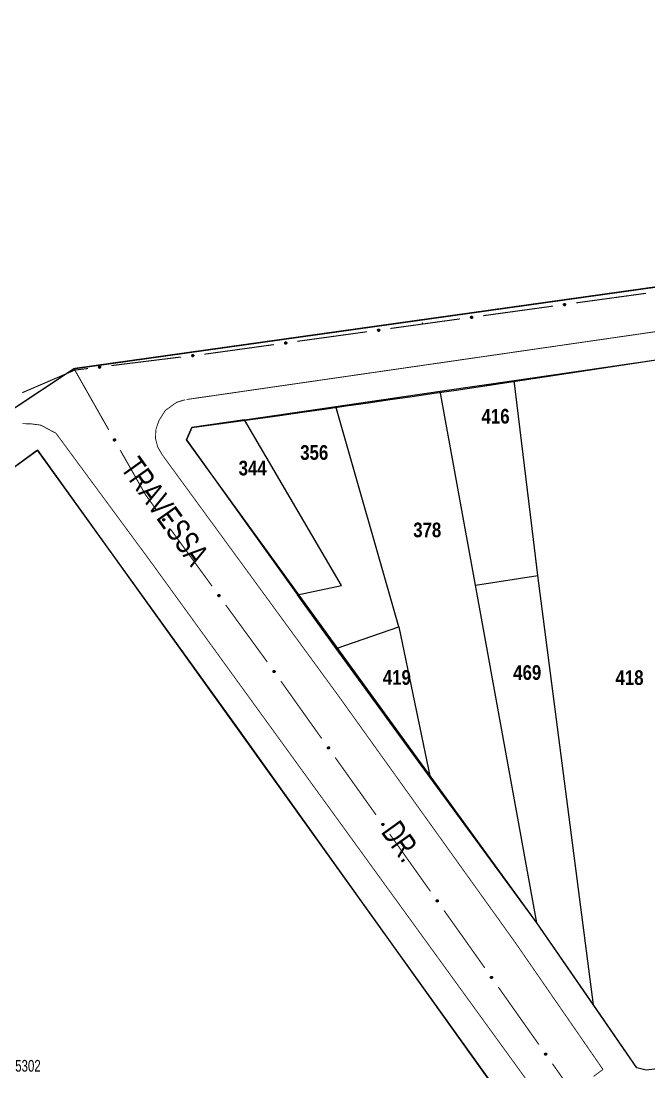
# Model space of a CAD drawing. Extents: x 200120 to 201962, y 4837541 to 4839252.
# Drawn here: x 201217.5 to 201324.5, y 4838899.1 to 4839078.3 of the extents above; entities that cross this region are included whole.
import ezdxf
from ezdxf.enums import TextEntityAlignment as Align

# ---------------------------------------------------------------- set-up
doc = ezdxf.new("R2010")
doc.units = 0
doc.header["$LTSCALE"] = 3
doc.header["$MEASUREMENT"] = 0
for name, color, linetype in [('CD-MALHA-LOTES', 40, 'CONTINUOUS'), ('CD_TXT_QUADRA', 7, 'CONTINUOUS'), ('LM-LIM-SETOR-FISCAL', 7, 'CONTINUOUS'), ('RU-QUADRAS', 210, 'CONTINUOUS'), ('SV-EIXO-RUA-PAV', 20, 'CONTINUOUS'), ('SV-RUA-PAVIM-S-GUIA-C-GUIA', 7, 'CONTINUOUS'), ('SV-TXT-RUA-PAV-S-GUIA-C-GUIA', 7, 'CONTINUOUS'), ('Th_NmrPort', 1, 'CONTINUOUS')]:
    doc.layers.add(name, color=color, linetype=linetype)
doc.styles.add('ARIAL', font='ARIAL.TTF')
doc.styles.get("Standard").update_dxf_attribs({"font": 'swisscbo.ttf'})
doc.linetypes.add('Limite', pattern='A,20,-3,[130,ltypeshp.shx,S=6.35,R=0,X=0,Y=0],-3,20', length=46)

msp = doc.modelspace()

# ---------------------------------------------------------------- linework, layer by layer
at = {"layer": 'CD-MALHA-LOTES'}
for p, q in [((201301.55, 4839016.98), (201328.51, 4839020.92)), ((201288.96, 4839015.14), (201301.55, 4839016.98)), ((201304.82, 4838989.86), (201301.55, 4839016.98)), ((201271.16, 4839012.54), (201288.96, 4839015.14)), ((201294.94, 4838982.11), (201288.96, 4839015.14)), ((201255.56, 4839010.26), (201271.16, 4839012.54)), ((201281.9, 4838975), (201271.16, 4839012.54)), ((201246.59, 4839008.95), (201245.68, 4839006.89)), ((201255.56, 4839010.26), (201246.59, 4839008.95)), ((201272.09, 4838982.01), (201255.56, 4839010.26)), ((201245.68, 4839006.89), (201264.61, 4838980.45)), ((201220.3, 4839005.08), (201159.21, 4838960.76)), ((201254.44, 4838957.7), (201220.3, 4839005.08)), ((201305.61, 4838983.76), (201304.82, 4838989.86)), ((201294.94, 4838982.11), (201305.61, 4838983.76)), ((201315.1, 4838910.55), (201305.61, 4838983.76)), ((201264.61, 4838980.45), (201272.09, 4838982.01)), ((201305.39, 4838924.52), (201294.94, 4838982.11)), ((201271.22, 4838971.29), (201264.61, 4838980.45)), ((201271.22, 4838971.29), (201281.9, 4838975)), ((201281.9, 4838975), (201287.22, 4838949.3)), ((201287.22, 4838949.3), (201271.22, 4838971.29)), ((201305.34, 4838886.5), (201254.44, 4838957.7)), ((201305.39, 4838924.52), (201287.22, 4838949.3)), ((201315.1, 4838910.55), (201305.39, 4838924.52)), ((201322.47, 4838899.81), (201315.1, 4838910.55)), ((201324.05, 4838899.37), (201322.47, 4838899.81)), ((201327.79, 4838899.82), (201324.05, 4838899.37))]:
    msp.add_line(p, q, dxfattribs=at)
at = {"layer": 'LM-LIM-SETOR-FISCAL', "linetype": 'Limite', "ltscale": 0.1, "const_width": 0.25}
msp.add_lwpolyline([(201061.47, 4838944.21), (201080.55, 4838915.14), (201093.87, 4838927.05), (201132.52, 4838956.39), (201159.21, 4838974.45), (201226.49, 4839019), (201647.91, 4839078.14), (201676.49, 4838941.35), (201680.12, 4838941.9), (201689.97, 4838899.54), (201695.64, 4838875.82), (201701.83, 4838849.53), (201705.72, 4838833.17), (201725.64, 4838746.02), (201739.56, 4838683.09), (201748.1, 4838649.87), (201789.28, 4838468.11), (201797.06, 4838435.14), (201821.33, 4838330.99), (201830.02, 4838290.7), (201844.05, 4838233.07), (201798.93, 4838229.75), (201783.06, 4838223.87)], dxfattribs=at)
at = {"layer": 'RU-QUADRAS', "color": 6, "linetype": 'Continuous'}
msp.add_lwpolyline([(201245.68, 4839006.89), (201246.59, 4839008.95, 0.006173), (201366.62, 4839026.97, -0.008021), (201391.21, 4838908.24), (201356.3, 4838903.27), (201324.05, 4838899.37), (201322.47, 4838899.81), (201305.39, 4838924.52)], format="xyb", close=True, dxfattribs=at)
msp.add_lwpolyline([(201094.9, 4838914.11), (201220.3, 4839005.08), (201305.34, 4838886.5), (201219.59, 4838826.28), (201177.73, 4838798.14)], close=True, dxfattribs=at)
at = {"layer": 'SV-EIXO-RUA-PAV', "const_width": 0.18}
for points in [[(201312.13, 4839030.22), (201324.02, 4839031.85)], [(201296.28, 4839028.03), (201308.17, 4839029.67)], [(201285.38, 4839026.53), (201285.93, 4839026.61)], [(201285.93, 4839026.61), (201285.86, 4839026.88)], [(201285.93, 4839026.61), (201292.32, 4839027.49)], [(201264.58, 4839023.66), (201276.47, 4839025.3)], [(201280.43, 4839025.85), (201285.38, 4839026.53)], [(201249.35, 4839021.55), (201260.62, 4839023.11)], [(201248.73, 4839021.47), (201249.35, 4839021.55)], [(201232.85, 4839019.52), (201244.76, 4839020.99)], [(201217.69, 4839014.91), (201225.96, 4839018.47)], [(201225.96, 4839018.47), (201226.64, 4839018.76)], [(201226.44, 4839018.98), (201226.64, 4839018.76)], [(201226.64, 4839018.76), (201228.88, 4839019.03)], [(201226.64, 4839018.76), (201232.41, 4839008.58)], [(201234.38, 4839005.1), (201238.33, 4838998.14)], [(201238.33, 4838998.14), (201238.68, 4838997.51)], [(201238.68, 4838997.51), (201240.61, 4838994.86)], [(201242.97, 4838991.62), (201250.03, 4838981.92)], [(201252.38, 4838978.69), (201258.86, 4838969.8)], [(201258.86, 4838969.8), (201259.39, 4838969.07)], [(201259.39, 4838969.07), (201259.45, 4838968.99)], [(201261.77, 4838965.73), (201268.72, 4838955.95)], [(201271.04, 4838952.69), (201278, 4838942.91)], [(201280.32, 4838939.66), (201287.27, 4838929.88)], [(201289.59, 4838926.62), (201293.07, 4838921.73)], [(201293.07, 4838921.73), (201293.14, 4838921.63)], [(201293.14, 4838921.63), (201296.53, 4838916.83)], [(201298.84, 4838913.56), (201305.76, 4838903.76)], [(201308.07, 4838900.49), (201314.99, 4838890.69)]]:
    msp.add_lwpolyline(points, dxfattribs=at)
at = {"layer": 'SV-EIXO-RUA-PAV'}
for points in [[(201309.99, 4839030.03), (201310.02, 4839030.07), (201310.05, 4839030.1), (201310.09, 4839030.12), (201310.12, 4839030.12), (201310.16, 4839030.12), (201310.19, 4839030.12), (201310.23, 4839030.1), (201310.27, 4839030.07), (201310.3, 4839030.04), (201310.31, 4839030), (201310.32, 4839029.97), (201310.32, 4839029.94), (201310.31, 4839029.9), (201310.3, 4839029.86), (201310.27, 4839029.82), (201310.24, 4839029.79), (201310.2, 4839029.78), (201310.17, 4839029.77), (201310.13, 4839029.77), (201310.1, 4839029.78), (201310.06, 4839029.79), (201310.02, 4839029.82), (201309.99, 4839029.85), (201309.98, 4839029.89), (201309.97, 4839029.92), (201309.97, 4839029.96), (201309.97, 4839029.99), (201309.99, 4839030.03)], [(201294.14, 4839027.85), (201294.17, 4839027.89), (201294.2, 4839027.92), (201294.24, 4839027.93), (201294.27, 4839027.94), (201294.3, 4839027.94), (201294.34, 4839027.94), (201294.38, 4839027.92), (201294.42, 4839027.89), (201294.45, 4839027.86), (201294.46, 4839027.82), (201294.47, 4839027.79), (201294.47, 4839027.75), (201294.46, 4839027.72), (201294.45, 4839027.68), (201294.42, 4839027.64), (201294.39, 4839027.61), (201294.35, 4839027.6), (201294.32, 4839027.59), (201294.28, 4839027.59), (201294.25, 4839027.59), (201294.21, 4839027.61), (201294.17, 4839027.64), (201294.14, 4839027.67), (201294.13, 4839027.71), (201294.12, 4839027.74), (201294.12, 4839027.78), (201294.12, 4839027.81), (201294.14, 4839027.85)], [(201278.29, 4839025.66), (201278.32, 4839025.7), (201278.35, 4839025.73), (201278.39, 4839025.75), (201278.42, 4839025.75), (201278.45, 4839025.75), (201278.49, 4839025.75), (201278.53, 4839025.73), (201278.57, 4839025.7), (201278.6, 4839025.67), (201278.61, 4839025.64), (201278.62, 4839025.6), (201278.62, 4839025.57), (201278.61, 4839025.53), (201278.6, 4839025.49), (201278.57, 4839025.45), (201278.54, 4839025.42), (201278.5, 4839025.41), (201278.47, 4839025.4), (201278.43, 4839025.4), (201278.4, 4839025.41), (201278.36, 4839025.42), (201278.32, 4839025.45), (201278.29, 4839025.49), (201278.28, 4839025.52), (201278.27, 4839025.55), (201278.27, 4839025.59), (201278.27, 4839025.63), (201278.29, 4839025.66)], [(201262.44, 4839023.47), (201262.47, 4839023.51), (201262.5, 4839023.54), (201262.54, 4839023.55), (201262.57, 4839023.56), (201262.61, 4839023.56), (201262.64, 4839023.56), (201262.68, 4839023.54), (201262.72, 4839023.51), (201262.75, 4839023.48), (201262.76, 4839023.44), (201262.77, 4839023.41), (201262.77, 4839023.37), (201262.76, 4839023.34), (201262.75, 4839023.3), (201262.72, 4839023.26), (201262.69, 4839023.23), (201262.65, 4839023.22), (201262.62, 4839023.21), (201262.58, 4839023.21), (201262.55, 4839023.22), (201262.51, 4839023.23), (201262.47, 4839023.26), (201262.44, 4839023.29), (201262.43, 4839023.33), (201262.42, 4839023.36), (201262.42, 4839023.4), (201262.42, 4839023.43), (201262.44, 4839023.47)], [(201246.59, 4839021.32), (201246.62, 4839021.36), (201246.65, 4839021.39), (201246.68, 4839021.4), (201246.72, 4839021.41), (201246.75, 4839021.41), (201246.79, 4839021.4), (201246.83, 4839021.39), (201246.87, 4839021.36), (201246.89, 4839021.32), (201246.91, 4839021.29), (201246.92, 4839021.25), (201246.92, 4839021.22), (201246.91, 4839021.18), (201246.89, 4839021.14), (201246.86, 4839021.11), (201246.83, 4839021.08), (201246.8, 4839021.07), (201246.76, 4839021.06), (201246.73, 4839021.06), (201246.69, 4839021.06), (201246.65, 4839021.08), (201246.61, 4839021.11), (201246.59, 4839021.14), (201246.57, 4839021.18), (201246.57, 4839021.21), (201246.56, 4839021.25), (201246.57, 4839021.28), (201246.59, 4839021.32)], [(201230.71, 4839019.37), (201230.74, 4839019.41), (201230.77, 4839019.44), (201230.8, 4839019.45), (201230.84, 4839019.46), (201230.87, 4839019.46), (201230.91, 4839019.45), (201230.95, 4839019.44), (201230.99, 4839019.41), (201231.01, 4839019.37), (201231.03, 4839019.34), (201231.04, 4839019.3), (201231.04, 4839019.27), (201231.03, 4839019.23), (201231.01, 4839019.19), (201230.98, 4839019.15), (201230.95, 4839019.13), (201230.92, 4839019.11), (201230.88, 4839019.11), (201230.84, 4839019.11), (201230.81, 4839019.11), (201230.77, 4839019.13), (201230.73, 4839019.16), (201230.71, 4839019.19), (201230.69, 4839019.23), (201230.69, 4839019.26), (201230.68, 4839019.3), (201230.69, 4839019.33), (201230.71, 4839019.37)], [(201233.42, 4839007.02), (201233.47, 4839007), (201233.51, 4839006.98), (201233.53, 4839006.96), (201233.55, 4839006.93), (201233.57, 4839006.9), (201233.57, 4839006.86), (201233.57, 4839006.82), (201233.56, 4839006.77), (201233.54, 4839006.73), (201233.51, 4839006.71), (201233.48, 4839006.69), (201233.45, 4839006.67), (201233.42, 4839006.66), (201233.37, 4839006.66), (201233.33, 4839006.68), (201233.29, 4839006.7), (201233.26, 4839006.72), (201233.24, 4839006.75), (201233.23, 4839006.79), (201233.22, 4839006.82), (201233.22, 4839006.86), (201233.24, 4839006.91), (201233.26, 4839006.95), (201233.28, 4839006.97), (201233.31, 4839006.99), (201233.34, 4839007.01), (201233.38, 4839007.02), (201233.42, 4839007.02)], [(201241.79, 4838993.42), (201241.84, 4838993.42), (201241.88, 4838993.4), (201241.91, 4838993.38), (201241.93, 4838993.35), (201241.95, 4838993.32), (201241.96, 4838993.28), (201241.97, 4838993.24), (201241.96, 4838993.2), (201241.94, 4838993.16), (201241.92, 4838993.12), (201241.89, 4838993.1), (201241.86, 4838993.08), (201241.83, 4838993.07), (201241.79, 4838993.07), (201241.74, 4838993.08), (201241.7, 4838993.09), (201241.67, 4838993.11), (201241.65, 4838993.14), (201241.63, 4838993.17), (201241.62, 4838993.21), (201241.61, 4838993.25), (201241.62, 4838993.3), (201241.64, 4838993.34), (201241.66, 4838993.36), (201241.69, 4838993.39), (201241.72, 4838993.41), (201241.75, 4838993.42), (201241.79, 4838993.42)], [(201251.21, 4838980.49), (201251.26, 4838980.48), (201251.3, 4838980.47), (201251.33, 4838980.44), (201251.35, 4838980.42), (201251.37, 4838980.39), (201251.38, 4838980.35), (201251.39, 4838980.31), (201251.38, 4838980.26), (201251.36, 4838980.22), (201251.34, 4838980.19), (201251.31, 4838980.17), (201251.28, 4838980.15), (201251.25, 4838980.14), (201251.21, 4838980.13), (201251.16, 4838980.14), (201251.12, 4838980.16), (201251.09, 4838980.18), (201251.07, 4838980.21), (201251.05, 4838980.24), (201251.04, 4838980.27), (201251.03, 4838980.31), (201251.04, 4838980.36), (201251.05, 4838980.4), (201251.08, 4838980.43), (201251.1, 4838980.45), (201251.13, 4838980.47), (201251.17, 4838980.49), (201251.21, 4838980.49)], [(201260.61, 4838967.54), (201260.66, 4838967.53), (201260.7, 4838967.52), (201260.73, 4838967.49), (201260.75, 4838967.47), (201260.77, 4838967.44), (201260.78, 4838967.4), (201260.79, 4838967.36), (201260.78, 4838967.31), (201260.76, 4838967.27), (201260.74, 4838967.24), (201260.71, 4838967.22), (201260.68, 4838967.2), (201260.64, 4838967.19), (201260.6, 4838967.19), (201260.55, 4838967.2), (201260.52, 4838967.21), (201260.49, 4838967.23), (201260.46, 4838967.26), (201260.45, 4838967.29), (201260.43, 4838967.33), (201260.43, 4838967.37), (201260.44, 4838967.42), (201260.46, 4838967.46), (201260.48, 4838967.48), (201260.51, 4838967.51), (201260.54, 4838967.53), (201260.57, 4838967.54), (201260.61, 4838967.54)], [(201269.89, 4838954.5), (201269.94, 4838954.5), (201269.98, 4838954.48), (201270.01, 4838954.46), (201270.03, 4838954.43), (201270.05, 4838954.4), (201270.06, 4838954.36), (201270.06, 4838954.32), (201270.05, 4838954.27), (201270.03, 4838954.23), (201270.01, 4838954.2), (201269.99, 4838954.18), (201269.96, 4838954.16), (201269.92, 4838954.15), (201269.88, 4838954.15), (201269.83, 4838954.16), (201269.79, 4838954.17), (201269.76, 4838954.2), (201269.74, 4838954.22), (201269.72, 4838954.26), (201269.71, 4838954.29), (201269.71, 4838954.33), (201269.72, 4838954.38), (201269.73, 4838954.42), (201269.75, 4838954.45), (201269.78, 4838954.47), (201269.81, 4838954.49), (201269.85, 4838954.5), (201269.89, 4838954.5)], [(201279.16, 4838941.47), (201279.21, 4838941.46), (201279.25, 4838941.44), (201279.28, 4838941.42), (201279.3, 4838941.39), (201279.32, 4838941.36), (201279.33, 4838941.33), (201279.34, 4838941.29), (201279.33, 4838941.24), (201279.31, 4838941.2), (201279.29, 4838941.17), (201279.26, 4838941.14), (201279.23, 4838941.13), (201279.19, 4838941.12), (201279.15, 4838941.11), (201279.1, 4838941.12), (201279.07, 4838941.14), (201279.04, 4838941.16), (201279.01, 4838941.19), (201279, 4838941.22), (201278.99, 4838941.25), (201278.98, 4838941.29), (201278.99, 4838941.34), (201279.01, 4838941.38), (201279.03, 4838941.41), (201279.06, 4838941.43), (201279.09, 4838941.45), (201279.12, 4838941.46), (201279.16, 4838941.47)], [(201288.44, 4838928.43), (201288.49, 4838928.42), (201288.53, 4838928.4), (201288.56, 4838928.38), (201288.58, 4838928.35), (201288.6, 4838928.32), (201288.61, 4838928.29), (201288.61, 4838928.25), (201288.6, 4838928.2), (201288.58, 4838928.16), (201288.56, 4838928.13), (201288.54, 4838928.11), (201288.51, 4838928.09), (201288.47, 4838928.08), (201288.43, 4838928.07), (201288.38, 4838928.08), (201288.34, 4838928.1), (201288.31, 4838928.12), (201288.29, 4838928.15), (201288.27, 4838928.18), (201288.26, 4838928.22), (201288.26, 4838928.26), (201288.27, 4838928.31), (201288.28, 4838928.34), (201288.3, 4838928.37), (201288.33, 4838928.39), (201288.36, 4838928.41), (201288.4, 4838928.43), (201288.44, 4838928.43)], [(201297.69, 4838915.38), (201297.74, 4838915.37), (201297.78, 4838915.35), (201297.81, 4838915.33), (201297.83, 4838915.3), (201297.85, 4838915.27), (201297.86, 4838915.24), (201297.86, 4838915.19), (201297.86, 4838915.15), (201297.84, 4838915.11), (201297.82, 4838915.08), (201297.79, 4838915.05), (201297.76, 4838915.04), (201297.72, 4838915.03), (201297.68, 4838915.02), (201297.63, 4838915.03), (201297.59, 4838915.05), (201297.57, 4838915.07), (201297.54, 4838915.1), (201297.52, 4838915.13), (201297.51, 4838915.16), (201297.51, 4838915.21), (201297.52, 4838915.25), (201297.53, 4838915.29), (201297.56, 4838915.32), (201297.59, 4838915.34), (201297.62, 4838915.36), (201297.65, 4838915.37), (201297.69, 4838915.38)], [(201306.92, 4838902.31), (201306.97, 4838902.3), (201307.01, 4838902.28), (201307.04, 4838902.26), (201307.06, 4838902.23), (201307.08, 4838902.2), (201307.09, 4838902.17), (201307.1, 4838902.13), (201307.09, 4838902.08), (201307.07, 4838902.04), (201307.05, 4838902.01), (201307.02, 4838901.98), (201306.99, 4838901.97), (201306.95, 4838901.96), (201306.91, 4838901.95), (201306.86, 4838901.96), (201306.82, 4838901.98), (201306.8, 4838902), (201306.77, 4838902.03), (201306.76, 4838902.06), (201306.75, 4838902.09), (201306.74, 4838902.14), (201306.75, 4838902.18), (201306.77, 4838902.22), (201306.79, 4838902.25), (201306.82, 4838902.27), (201306.85, 4838902.29), (201306.88, 4838902.31), (201306.92, 4838902.31)]]:
    msp.add_lwpolyline(points, close=True, dxfattribs=at)
for points in [[(201309.97, 4839029.99), (201310.27, 4839030.07)], [(201309.97, 4839029.98), (201310.28, 4839030.06)], [(201309.97, 4839029.96), (201310.3, 4839030.04)], [(201309.97, 4839029.94), (201310.3, 4839030.02)], [(201309.97, 4839029.92), (201310.31, 4839030)], [(201309.98, 4839030.01), (201310.25, 4839030.09)], [(201309.98, 4839029.9), (201310.32, 4839029.98)], [(201309.98, 4839029.89), (201310.32, 4839029.97)], [(201309.99, 4839030.03), (201310.23, 4839030.1)], [(201309.99, 4839029.87), (201310.32, 4839029.95)], [(201309.99, 4839029.85), (201310.32, 4839029.94)], [(201310.01, 4839030.05), (201310.2, 4839030.11)], [(201310.01, 4839029.84), (201310.31, 4839029.92)], [(201310.02, 4839030.07), (201310.19, 4839030.12)], [(201310.02, 4839029.82), (201310.31, 4839029.9)], [(201310.04, 4839030.09), (201310.16, 4839030.12)], [(201310.04, 4839029.81), (201310.3, 4839029.88)], [(201310.05, 4839030.1), (201310.16, 4839030.12)], [(201310.06, 4839029.79), (201310.3, 4839029.86)], [(201310.08, 4839029.79), (201310.28, 4839029.84)], [(201310.1, 4839029.78), (201310.27, 4839029.82)], [(201310.12, 4839029.77), (201310.25, 4839029.81)], [(201310.13, 4839029.77), (201310.24, 4839029.79)], [(201294.12, 4839027.81), (201294.42, 4839027.89)], [(201294.12, 4839027.79), (201294.43, 4839027.87)], [(201294.12, 4839027.78), (201294.45, 4839027.86)], [(201294.12, 4839027.76), (201294.45, 4839027.84)], [(201294.12, 4839027.74), (201294.46, 4839027.82)], [(201294.13, 4839027.83), (201294.4, 4839027.9)], [(201294.13, 4839027.72), (201294.46, 4839027.8)], [(201294.13, 4839027.71), (201294.47, 4839027.79)], [(201294.14, 4839027.85), (201294.38, 4839027.92)], [(201294.14, 4839027.69), (201294.47, 4839027.77)], [(201294.14, 4839027.67), (201294.47, 4839027.75)], [(201294.16, 4839027.87), (201294.35, 4839027.93)], [(201294.16, 4839027.66), (201294.46, 4839027.73)], [(201294.17, 4839027.89), (201294.34, 4839027.94)], [(201294.17, 4839027.64), (201294.46, 4839027.72)], [(201294.19, 4839027.91), (201294.31, 4839027.94)], [(201294.19, 4839027.63), (201294.45, 4839027.7)], [(201294.2, 4839027.92), (201294.3, 4839027.94)], [(201294.21, 4839027.61), (201294.45, 4839027.68)], [(201294.23, 4839027.61), (201294.43, 4839027.66)], [(201294.25, 4839027.59), (201294.42, 4839027.64)], [(201294.27, 4839027.59), (201294.4, 4839027.62)], [(201294.28, 4839027.59), (201294.39, 4839027.61)], [(201278.27, 4839025.63), (201278.57, 4839025.7)], [(201278.27, 4839025.61), (201278.58, 4839025.69)], [(201278.27, 4839025.59), (201278.6, 4839025.67)], [(201278.27, 4839025.57), (201278.6, 4839025.65)], [(201278.27, 4839025.55), (201278.61, 4839025.64)], [(201278.28, 4839025.64), (201278.55, 4839025.72)], [(201278.28, 4839025.54), (201278.61, 4839025.62)], [(201278.28, 4839025.52), (201278.62, 4839025.6)], [(201278.29, 4839025.66), (201278.53, 4839025.73)], [(201278.29, 4839025.5), (201278.62, 4839025.58)], [(201278.29, 4839025.49), (201278.62, 4839025.57)], [(201278.31, 4839025.69), (201278.5, 4839025.74)], [(201278.31, 4839025.47), (201278.61, 4839025.55)], [(201278.32, 4839025.7), (201278.49, 4839025.75)], [(201278.32, 4839025.45), (201278.61, 4839025.53)], [(201278.34, 4839025.72), (201278.46, 4839025.75)], [(201278.34, 4839025.44), (201278.6, 4839025.51)], [(201278.35, 4839025.73), (201278.45, 4839025.75)], [(201278.36, 4839025.42), (201278.6, 4839025.49)], [(201278.38, 4839025.42), (201278.58, 4839025.47)], [(201278.4, 4839025.41), (201278.57, 4839025.45)], [(201278.42, 4839025.41), (201278.55, 4839025.44)], [(201278.43, 4839025.4), (201278.54, 4839025.42)], [(201262.42, 4839023.43), (201262.72, 4839023.51)], [(201262.42, 4839023.4), (201262.75, 4839023.48)], [(201262.42, 4839023.38), (201262.75, 4839023.46)], [(201262.42, 4839023.36), (201262.76, 4839023.44)], [(201262.43, 4839023.45), (201262.7, 4839023.52)], [(201262.43, 4839023.42), (201262.73, 4839023.49)], [(201262.43, 4839023.34), (201262.77, 4839023.42)], [(201262.43, 4839023.33), (201262.77, 4839023.41)], [(201262.44, 4839023.47), (201262.68, 4839023.54)], [(201262.44, 4839023.31), (201262.77, 4839023.39)], [(201262.44, 4839023.29), (201262.77, 4839023.37)], [(201262.46, 4839023.49), (201262.65, 4839023.55)], [(201262.46, 4839023.28), (201262.76, 4839023.35)], [(201262.47, 4839023.51), (201262.64, 4839023.56)], [(201262.47, 4839023.26), (201262.76, 4839023.34)], [(201262.49, 4839023.53), (201262.61, 4839023.56)], [(201262.49, 4839023.25), (201262.75, 4839023.32)], [(201262.5, 4839023.54), (201262.61, 4839023.56)], [(201262.51, 4839023.23), (201262.75, 4839023.3)], [(201262.53, 4839023.23), (201262.73, 4839023.28)], [(201262.55, 4839023.22), (201262.72, 4839023.26)], [(201262.57, 4839023.21), (201262.7, 4839023.24)], [(201262.58, 4839023.21), (201262.69, 4839023.23)], [(201246.56, 4839021.25), (201246.89, 4839021.32)], [(201246.57, 4839021.28), (201246.87, 4839021.36)], [(201246.57, 4839021.27), (201246.88, 4839021.34)], [(201246.57, 4839021.23), (201246.9, 4839021.31)], [(201246.57, 4839021.21), (201246.91, 4839021.29)], [(201246.58, 4839021.3), (201246.84, 4839021.37)], [(201246.59, 4839021.32), (201246.83, 4839021.39)], [(201246.6, 4839021.34), (201246.8, 4839021.39)], [(201246.62, 4839021.36), (201246.79, 4839021.4)], [(201246.64, 4839021.38), (201246.76, 4839021.4)], [(201246.65, 4839021.39), (201246.75, 4839021.41)], [(201246.57, 4839021.19), (201246.91, 4839021.27)], [(201246.57, 4839021.18), (201246.92, 4839021.25)], [(201246.58, 4839021.16), (201246.91, 4839021.24)], [(201246.59, 4839021.14), (201246.92, 4839021.22)], [(201246.6, 4839021.13), (201246.91, 4839021.2)], [(201246.61, 4839021.11), (201246.91, 4839021.18)], [(201246.64, 4839021.1), (201246.9, 4839021.16)], [(201246.65, 4839021.08), (201246.89, 4839021.14)], [(201246.68, 4839021.07), (201246.87, 4839021.12)], [(201246.69, 4839021.06), (201246.86, 4839021.11)], [(201246.71, 4839021.06), (201246.84, 4839021.09)], [(201246.73, 4839021.06), (201246.83, 4839021.08)], [(201230.68, 4839019.3), (201231.01, 4839019.37)], [(201230.69, 4839019.33), (201230.99, 4839019.41)], [(201230.69, 4839019.31), (201231, 4839019.39)], [(201230.69, 4839019.28), (201231.02, 4839019.36)], [(201230.69, 4839019.26), (201231.03, 4839019.34)], [(201230.69, 4839019.24), (201231.03, 4839019.32)], [(201230.69, 4839019.23), (201231.04, 4839019.3)], [(201230.7, 4839019.35), (201230.96, 4839019.42)], [(201230.7, 4839019.21), (201231.03, 4839019.28)], [(201230.71, 4839019.37), (201230.95, 4839019.44)], [(201230.71, 4839019.19), (201231.04, 4839019.27)], [(201230.72, 4839019.39), (201230.92, 4839019.44)], [(201230.72, 4839019.17), (201231.03, 4839019.25)], [(201230.73, 4839019.16), (201231.03, 4839019.23)], [(201230.74, 4839019.41), (201230.91, 4839019.45)], [(201230.76, 4839019.43), (201230.88, 4839019.45)], [(201230.76, 4839019.15), (201231.02, 4839019.21)], [(201230.77, 4839019.44), (201230.87, 4839019.46)], [(201230.77, 4839019.13), (201231.01, 4839019.19)], [(201230.8, 4839019.12), (201230.99, 4839019.17)], [(201230.81, 4839019.11), (201230.98, 4839019.15)], [(201230.83, 4839019.11), (201230.96, 4839019.14)], [(201230.84, 4839019.11), (201230.95, 4839019.13)], [(201233.26, 4839006.95), (201233.45, 4839006.67)], [(201233.27, 4839006.96), (201233.47, 4839006.68)], [(201233.28, 4839006.97), (201233.48, 4839006.69)], [(201233.3, 4839006.98), (201233.5, 4839006.7)], [(201233.31, 4839006.99), (201233.51, 4839006.71)], [(201233.33, 4839007), (201233.53, 4839006.72)], [(201233.34, 4839007.01), (201233.54, 4839006.73)], [(201233.36, 4839007.01), (201233.55, 4839006.76)], [(201233.38, 4839007.02), (201233.56, 4839006.77)], [(201233.4, 4839007.02), (201233.56, 4839006.8)], [(201233.42, 4839007.02), (201233.57, 4839006.82)], [(201233.45, 4839007.01), (201233.57, 4839006.85)], [(201233.47, 4839007), (201233.57, 4839006.86)], [(201233.49, 4839006.99), (201233.56, 4839006.88)], [(201233.51, 4839006.98), (201233.57, 4839006.9)], [(201233.22, 4839006.86), (201233.37, 4839006.66)], [(201233.22, 4839006.82), (201233.33, 4839006.68)], [(201233.23, 4839006.88), (201233.39, 4839006.67)], [(201233.23, 4839006.84), (201233.35, 4839006.68)], [(201233.23, 4839006.8), (201233.3, 4839006.69)], [(201233.23, 4839006.79), (201233.29, 4839006.7)], [(201233.24, 4839006.91), (201233.42, 4839006.66)], [(201233.25, 4839006.93), (201233.43, 4839006.67)], [(201241.61, 4838993.25), (201241.79, 4838993.07)], [(201241.62, 4838993.3), (201241.83, 4838993.07)], [(201241.62, 4838993.27), (201241.81, 4838993.07)], [(201241.62, 4838993.22), (201241.76, 4838993.08)], [(201241.62, 4838993.21), (201241.74, 4838993.08)], [(201241.63, 4838993.31), (201241.84, 4838993.08)], [(201241.63, 4838993.19), (201241.71, 4838993.09)], [(201241.63, 4838993.17), (201241.7, 4838993.09)], [(201241.64, 4838993.34), (201241.86, 4838993.08)], [(201241.65, 4838993.35), (201241.88, 4838993.09)], [(201241.66, 4838993.36), (201241.89, 4838993.1)], [(201241.67, 4838993.37), (201241.9, 4838993.11)], [(201241.69, 4838993.39), (201241.92, 4838993.12)], [(201241.7, 4838993.39), (201241.93, 4838993.14)], [(201241.72, 4838993.41), (201241.94, 4838993.16)], [(201241.74, 4838993.41), (201241.95, 4838993.18)], [(201241.75, 4838993.42), (201241.96, 4838993.2)], [(201241.77, 4838993.42), (201241.96, 4838993.22)], [(201241.79, 4838993.42), (201241.97, 4838993.24)], [(201241.82, 4838993.42), (201241.96, 4838993.27)], [(201241.84, 4838993.42), (201241.96, 4838993.28)], [(201241.86, 4838993.41), (201241.95, 4838993.31)], [(201241.88, 4838993.4), (201241.95, 4838993.32)], [(201251.03, 4838980.31), (201251.21, 4838980.13)], [(201251.04, 4838980.36), (201251.25, 4838980.14)], [(201251.04, 4838980.34), (201251.22, 4838980.14)], [(201251.04, 4838980.29), (201251.18, 4838980.14)], [(201251.04, 4838980.27), (201251.16, 4838980.14)], [(201251.04, 4838980.25), (201251.13, 4838980.15)], [(201251.05, 4838980.4), (201251.28, 4838980.15)], [(201251.05, 4838980.38), (201251.26, 4838980.15)], [(201251.05, 4838980.24), (201251.12, 4838980.16)], [(201251.07, 4838980.41), (201251.3, 4838980.16)], [(201251.08, 4838980.43), (201251.31, 4838980.17)], [(201251.09, 4838980.44), (201251.32, 4838980.18)], [(201251.1, 4838980.45), (201251.34, 4838980.19)], [(201251.12, 4838980.46), (201251.35, 4838980.21)], [(201251.13, 4838980.47), (201251.36, 4838980.22)], [(201251.15, 4838980.47), (201251.37, 4838980.24)], [(201251.17, 4838980.49), (201251.38, 4838980.26)], [(201251.19, 4838980.48), (201251.38, 4838980.29)], [(201251.21, 4838980.49), (201251.39, 4838980.31)], [(201251.24, 4838980.48), (201251.38, 4838980.34)], [(201251.26, 4838980.48), (201251.38, 4838980.35)], [(201251.28, 4838980.47), (201251.37, 4838980.37)], [(201251.3, 4838980.47), (201251.37, 4838980.39)], [(201260.52, 4838967.51), (201260.75, 4838967.26)], [(201260.54, 4838967.53), (201260.76, 4838967.27)], [(201260.56, 4838967.53), (201260.77, 4838967.3)], [(201260.57, 4838967.54), (201260.78, 4838967.31)], [(201260.59, 4838967.54), (201260.78, 4838967.34)], [(201260.61, 4838967.54), (201260.79, 4838967.36)], [(201260.64, 4838967.54), (201260.78, 4838967.39)], [(201260.66, 4838967.53), (201260.78, 4838967.4)], [(201260.68, 4838967.52), (201260.77, 4838967.43)], [(201260.7, 4838967.52), (201260.77, 4838967.44)], [(201260.43, 4838967.37), (201260.6, 4838967.19)], [(201260.43, 4838967.33), (201260.55, 4838967.2)], [(201260.44, 4838967.42), (201260.64, 4838967.19)], [(201260.44, 4838967.39), (201260.62, 4838967.19)], [(201260.44, 4838967.35), (201260.57, 4838967.2)], [(201260.44, 4838967.31), (201260.53, 4838967.21)], [(201260.45, 4838967.43), (201260.66, 4838967.2)], [(201260.45, 4838967.29), (201260.52, 4838967.21)], [(201260.46, 4838967.46), (201260.68, 4838967.2)], [(201260.47, 4838967.47), (201260.69, 4838967.21)], [(201260.48, 4838967.48), (201260.71, 4838967.22)], [(201260.49, 4838967.49), (201260.72, 4838967.23)], [(201260.51, 4838967.51), (201260.74, 4838967.24)], [(201269.71, 4838954.35), (201269.9, 4838954.15)], [(201269.71, 4838954.33), (201269.88, 4838954.15)], [(201269.71, 4838954.31), (201269.85, 4838954.16)], [(201269.71, 4838954.29), (201269.83, 4838954.16)], [(201269.72, 4838954.4), (201269.93, 4838954.16)], [(201269.72, 4838954.38), (201269.92, 4838954.15)], [(201269.72, 4838954.27), (201269.81, 4838954.17)], [(201269.72, 4838954.26), (201269.79, 4838954.17)], [(201269.73, 4838954.42), (201269.96, 4838954.16)], [(201269.74, 4838954.43), (201269.97, 4838954.17)], [(201269.75, 4838954.45), (201269.99, 4838954.18)], [(201269.77, 4838954.46), (201270, 4838954.19)], [(201269.78, 4838954.47), (201270.01, 4838954.2)], [(201269.8, 4838954.48), (201270.02, 4838954.22)], [(201269.81, 4838954.49), (201270.03, 4838954.23)], [(201269.83, 4838954.49), (201270.04, 4838954.26)], [(201269.85, 4838954.5), (201270.05, 4838954.27)], [(201269.87, 4838954.5), (201270.05, 4838954.3)], [(201269.89, 4838954.5), (201270.06, 4838954.32)], [(201269.91, 4838954.5), (201270.05, 4838954.35)], [(201269.94, 4838954.5), (201270.06, 4838954.36)], [(201269.96, 4838954.49), (201270.04, 4838954.39)], [(201269.98, 4838954.48), (201270.05, 4838954.4)], [(201278.98, 4838941.29), (201279.15, 4838941.11)], [(201278.99, 4838941.34), (201279.19, 4838941.12)], [(201278.99, 4838941.32), (201279.17, 4838941.12)], [(201278.99, 4838941.27), (201279.12, 4838941.12)], [(201278.99, 4838941.25), (201279.1, 4838941.12)], [(201278.99, 4838941.23), (201279.08, 4838941.13)], [(201279, 4838941.36), (201279.21, 4838941.12)], [(201279, 4838941.22), (201279.07, 4838941.14)], [(201279.01, 4838941.38), (201279.23, 4838941.13)], [(201279.02, 4838941.39), (201279.24, 4838941.14)], [(201279.03, 4838941.41), (201279.26, 4838941.14)], [(201279.04, 4838941.42), (201279.27, 4838941.16)], [(201279.06, 4838941.43), (201279.29, 4838941.17)], [(201279.07, 4838941.44), (201279.3, 4838941.19)], [(201279.09, 4838941.45), (201279.31, 4838941.2)], [(201279.11, 4838941.45), (201279.32, 4838941.22)], [(201279.12, 4838941.46), (201279.33, 4838941.24)], [(201279.14, 4838941.46), (201279.33, 4838941.26)], [(201279.16, 4838941.47), (201279.34, 4838941.29)], [(201279.19, 4838941.46), (201279.33, 4838941.31)], [(201279.21, 4838941.46), (201279.33, 4838941.33)], [(201279.23, 4838941.45), (201279.32, 4838941.35)], [(201279.25, 4838941.44), (201279.32, 4838941.36)], [(201288.26, 4838928.28), (201288.45, 4838928.08)], [(201288.26, 4838928.26), (201288.43, 4838928.07)], [(201288.26, 4838928.23), (201288.4, 4838928.08)], [(201288.26, 4838928.22), (201288.38, 4838928.08)], [(201288.27, 4838928.32), (201288.48, 4838928.09)], [(201288.27, 4838928.31), (201288.47, 4838928.08)], [(201288.27, 4838928.19), (201288.36, 4838928.1)], [(201288.27, 4838928.18), (201288.34, 4838928.1)], [(201288.28, 4838928.34), (201288.51, 4838928.09)], [(201288.29, 4838928.36), (201288.52, 4838928.1)], [(201288.3, 4838928.37), (201288.54, 4838928.11)], [(201288.32, 4838928.38), (201288.55, 4838928.12)], [(201288.33, 4838928.39), (201288.56, 4838928.13)], [(201288.35, 4838928.4), (201288.57, 4838928.15)], [(201288.36, 4838928.41), (201288.58, 4838928.16)], [(201288.38, 4838928.42), (201288.59, 4838928.18)], [(201288.4, 4838928.43), (201288.6, 4838928.2)], [(201288.42, 4838928.43), (201288.6, 4838928.23)], [(201288.44, 4838928.43), (201288.61, 4838928.25)], [(201288.46, 4838928.42), (201288.6, 4838928.27)], [(201288.49, 4838928.42), (201288.61, 4838928.29)], [(201288.51, 4838928.41), (201288.59, 4838928.31)], [(201288.53, 4838928.4), (201288.6, 4838928.32)], [(201297.51, 4838915.21), (201297.68, 4838915.02)], [(201297.51, 4838915.16), (201297.63, 4838915.03)], [(201297.52, 4838915.25), (201297.72, 4838915.03)], [(201297.52, 4838915.23), (201297.7, 4838915.03)], [(201297.52, 4838915.18), (201297.65, 4838915.03)], [(201297.52, 4838915.14), (201297.61, 4838915.04)], [(201297.52, 4838915.13), (201297.59, 4838915.05)], [(201297.53, 4838915.29), (201297.76, 4838915.04)], [(201297.53, 4838915.27), (201297.74, 4838915.03)], [(201297.55, 4838915.3), (201297.77, 4838915.05)], [(201297.56, 4838915.32), (201297.79, 4838915.05)], [(201297.57, 4838915.33), (201297.8, 4838915.06)], [(201297.59, 4838915.34), (201297.82, 4838915.08)], [(201297.6, 4838915.35), (201297.83, 4838915.1)], [(201297.62, 4838915.36), (201297.84, 4838915.11)], [(201297.64, 4838915.36), (201297.85, 4838915.13)], [(201297.65, 4838915.37), (201297.86, 4838915.15)], [(201297.67, 4838915.37), (201297.86, 4838915.17)], [(201297.69, 4838915.38), (201297.86, 4838915.19)], [(201297.72, 4838915.37), (201297.86, 4838915.22)], [(201297.74, 4838915.37), (201297.86, 4838915.24)], [(201297.76, 4838915.36), (201297.85, 4838915.26)], [(201297.78, 4838915.35), (201297.85, 4838915.27)], [(201306.74, 4838902.14), (201306.91, 4838901.95)], [(201306.75, 4838902.18), (201306.95, 4838901.96)], [(201306.75, 4838902.16), (201306.93, 4838901.96)], [(201306.75, 4838902.11), (201306.88, 4838901.96)], [(201306.75, 4838902.09), (201306.86, 4838901.96)], [(201306.75, 4838902.07), (201306.84, 4838901.98)], [(201306.76, 4838902.2), (201306.97, 4838901.97)], [(201306.76, 4838902.06), (201306.82, 4838901.98)], [(201306.77, 4838902.22), (201306.99, 4838901.97)], [(201306.78, 4838902.23), (201307, 4838901.98)], [(201306.79, 4838902.25), (201307.02, 4838901.98)], [(201306.8, 4838902.26), (201307.03, 4838902)], [(201306.82, 4838902.27), (201307.05, 4838902.01)], [(201306.84, 4838902.28), (201307.06, 4838902.03)], [(201306.85, 4838902.29), (201307.07, 4838902.04)], [(201306.87, 4838902.29), (201307.08, 4838902.06)], [(201306.88, 4838902.31), (201307.09, 4838902.08)], [(201306.9, 4838902.3), (201307.09, 4838902.1)], [(201306.92, 4838902.31), (201307.1, 4838902.13)], [(201306.95, 4838902.3), (201307.09, 4838902.15)], [(201306.97, 4838902.3), (201307.09, 4838902.17)], [(201307, 4838902.29), (201307.08, 4838902.19)], [(201307.01, 4838902.28), (201307.08, 4838902.2)]]:
    msp.add_lwpolyline(points, dxfattribs=at)
at = {"layer": 'SV-RUA-PAVIM-S-GUIA-C-GUIA', "const_width": 0.15}
for points in [[(201245.69, 4839013.74), (201364.73, 4839030.96)], [(201241.51, 4839004.36), (201240.76, 4839005.68), (201240.38, 4839007.14), (201240.48, 4839008.71), (201240.98, 4839010.15), (201242.07, 4839011.88), (201244.01, 4839013.27), (201245.46, 4839013.7)], [(201223.42, 4839007.99), (201220.83, 4839009.37), (201219.27, 4839009.58), (201217.68, 4839009.63)], [(201239.47, 4838986.23), (201223.42, 4839007.99)], [(201271.76, 4838962.97), (201241.51, 4839004.36)], [(201310.26, 4838888.64), (201239.47, 4838986.23)], [(201301.79, 4838921.07), (201271.76, 4838962.97)], [(201316.69, 4838899.51), (201301.79, 4838921.07)], [(201315.09, 4838898.32), (201316.69, 4838899.51)]]:
    msp.add_lwpolyline(points, dxfattribs=at)

# ---------------------------------------------------------------- texts
at = {"layer": 'CD_TXT_QUADRA', "color": 7, "linetype": 'Continuous', "style": 'ARIAL', "width": 0.7}
msp.add_text('348835302', height=2, dxfattribs=at).set_placement((201211.03, 4838899.13))
at = {"layer": 'SV-TXT-RUA-PAV-S-GUIA-C-GUIA', "style": 'ARIAL', "width": 0.7}
msp.add_text('TRAVESSA                                                   DR.', height=4, rotation=305.5814, dxfattribs=at).set_placement((201234.34, 4839002.02))
at = {"layer": 'Th_NmrPort', "color": 1}
for s, p in [('416', (201295.99, 4839010.89)), ('356', (201265.07, 4839004.71)), ('344', (201254.57, 4839002.05)), ('378', (201284.34, 4838991.5)), ('419', (201279.16, 4838966.35)), ('469', (201301.39, 4838967.19)), ('418', (201318.84, 4838966.32))]:
    msp.add_text(s, height=2.5, dxfattribs=at).set_placement(p, align=Align.MIDDLE_LEFT)

doc.saveas('drawing.dxf')
